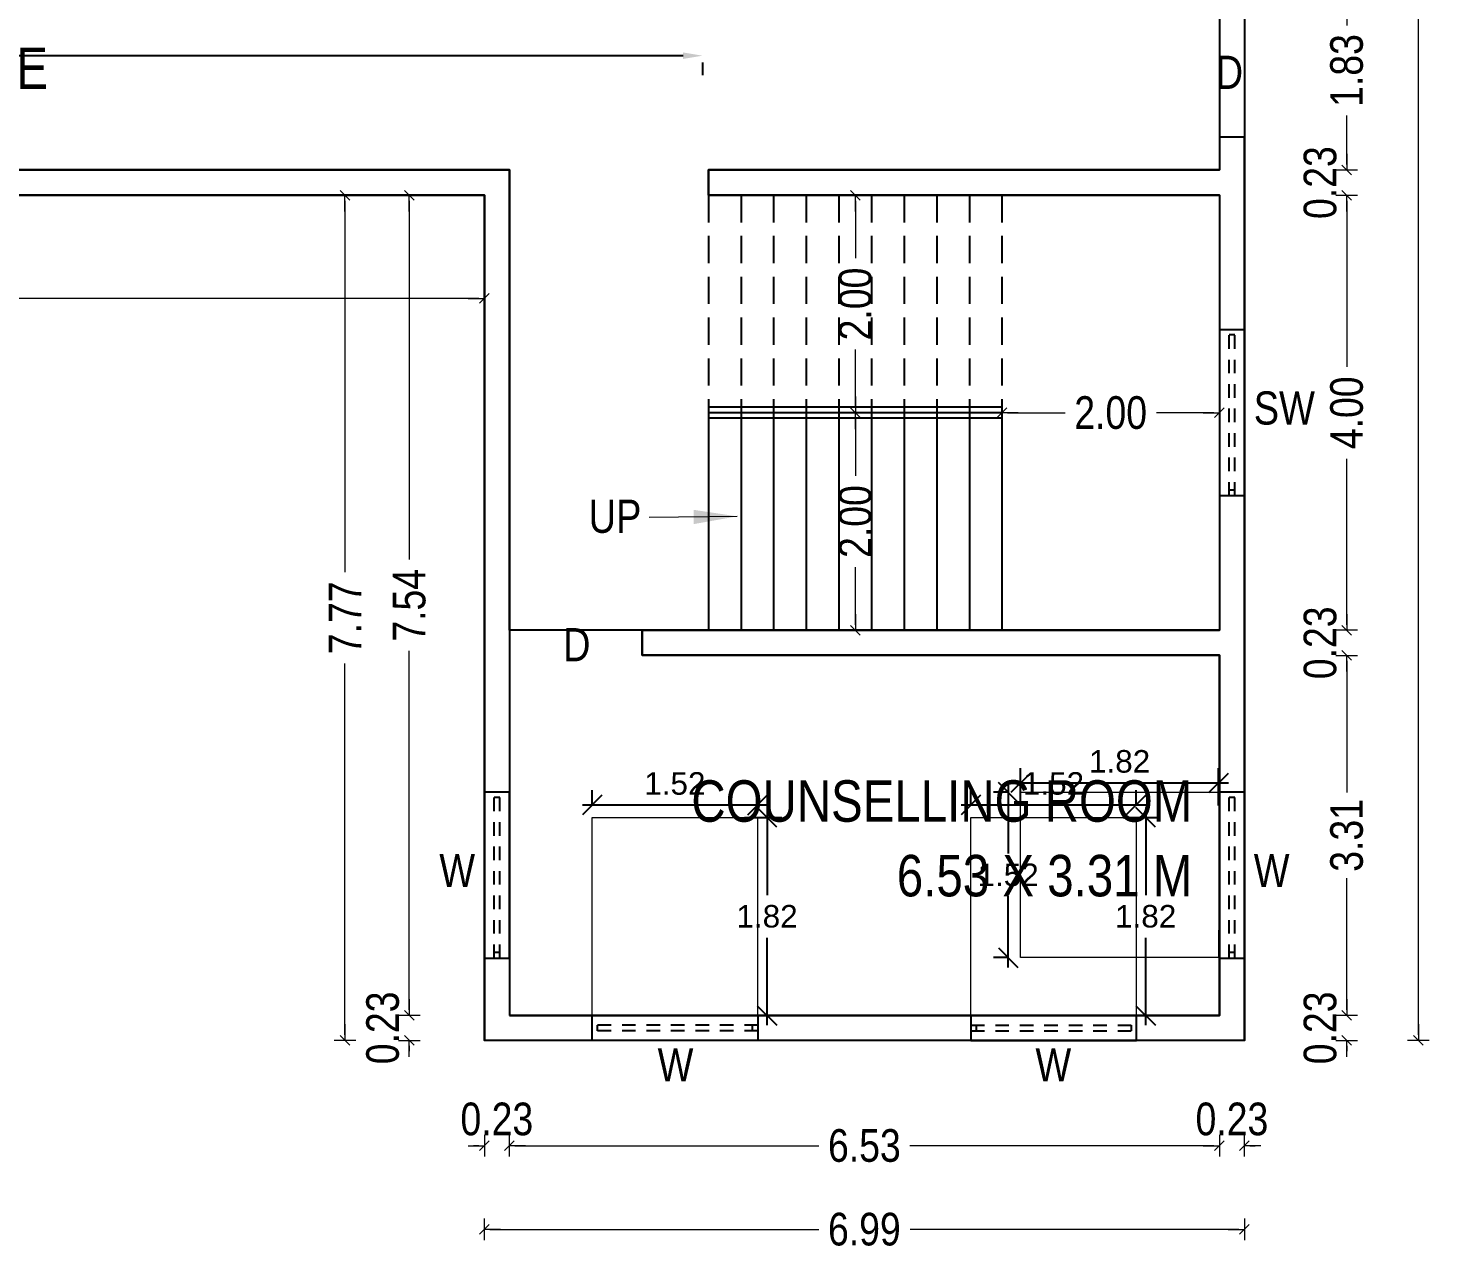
# Model space of a CAD drawing. Header units: metres. Extents: x 113452 to 113666, y -26183 to -26004.
# Drawn here: x 113623.3 to 113636.28, y -26119.06 to -26107.82 of the extents above; entities that cross this region are included whole.
import ezdxf

# ---------------------------------------------------------------- set-up
doc = ezdxf.new("R2010")
doc.units = ezdxf.units.M
doc.header["$MEASUREMENT"] = 0
doc.header["$PDMODE"] = 35
doc.linetypes.add('DASHED2', pattern=[0.375, 0.25, -0.125])
doc.layers.add('BLK_1_FLR_0_BLT_UP_AREA', color=26, linetype='Continuous', plot=False)
doc.layers.add('BLK_1_FLR_0_CARPET_AREA', color=25, linetype='Continuous')
doc.layers.add('Window', color=34, linetype='Continuous')
for name, color, linetype, lineweight in [('BLK_1_FLR_0_ROOM_1_LIGHT_VENTILATION_17', 232, 'Continuous', 0), ('BLK_1_FLR_0_ROOM_1_LIGHT_VENTILATION_20', 232, 'Continuous', 0), ('Dimension', 3, 'Continuous', 13), ('DIST_EXIT', 7, 'Continuous', 0)]:
    doc.layers.add(name, color=color, linetype=linetype, lineweight=lineweight)
doc.styles.add('Arial', font='swissc.ttf')
doc.styles.add('Arial-Bold', font='times.ttf')
doc.styles.add('EE', font='times.ttf', dxfattribs={"height": 15})
doc.styles.add('IT', font='times.ttf', dxfattribs={"height": 12})
doc.styles.get("Standard").update_dxf_attribs({"font": 'swisscb.ttf'})
doc.styles.add('SVN', font='arial.ttf')
doc.dimstyles.new('FLOOR DIM BUILDING DIM', dxfattribs={"dimtxt": 0.3, "dimasz": 0.05, "dimexe": 0.075, "dimexo": 0.3, "dimgap": 0.09, "dimtad": 0, "dimzin": 3, "dimdsep": 46, "dimtxsty": 'Arial', "dimblk": 'JM1', "dimcen": -0.09, "dimse1": 1, "dimse2": 1, "dimclrd": 5, "dimclre": 250, "dimclrt": 3, "dimazin": 0, "dimtfac": 0.65, "dimtix": 1, "dimtofl": 0, "dimtmove": 0, "dimatfit": 2, "dimfxl": 0, "dimfrac": 1, "dimtolj": 1, "dimlwd": 18, "dimlwe": -1, "dimarcsym": 0})
doc.dimstyles.new('STANDARD$0', dxfattribs={"dimtxt": 7, "dimasz": 3, "dimexe": 3, "dimexo": 1, "dimgap": 1.5, "dimtad": 1, "dimdec": 1, "dimzin": 1, "dimdsep": 46, "dimlunit": 4, "dimtxsty": 'Standard', "dimblk": 'OBLIQUE', "dimcen": 0.09375, "dimdle": 1, "dimclrd": 8, "dimclre": 8, "dimclrt": 7, "dimadec": 1, "dimazin": 0, "dimtfac": 1, "dimtdec": 1, "dimtix": 1, "dimtmove": 2, "dimatfit": 3, "dimldrblk": 'ARCHTICK', "dimfxl": 0, "dimfrac": 2, "dimtolj": 1, "dimtzin": 0, "dimarcsym": 0})
doc.dimstyles.new('STY', dxfattribs={"dimscale": 0.9, "dimtxt": 0.23, "dimasz": 0.18, "dimexe": 0.15, "dimexo": 0.6, "dimgap": 0.1, "dimtad": 1, "dimtih": 1, "dimtoh": 1, "dimzin": 0, "dimdsep": 46, "dimtxsty": 'Arial-Bold', "dimblk": 'CLOSEDBLANK', "dimcen": 0.09375, "dimdle": 0.1, "dimse1": 1, "dimse2": 1, "dimadec": 0, "dimazin": 0, "dimtfac": 1, "dimtmove": 2, "dimatfit": 2, "dimfxl": 0, "dimtolj": 1, "dimtzin": 0, "dimarcsym": 0})

# ---------------------------------------------------------------- blocks, each defined once
blk = doc.blocks.new('JM1')
at = {"color": 2}
for p, q in [((0, 2), (0, -2)), ((-0.884, -0.884), (0.884, 0.884)), ((-3, 0), (0, 0))]:
    blk.add_line(p, q, dxfattribs=at)
blk = doc.blocks.new('ww1')
at = {"layer": 'Window', "linetype": 'DASHED2', "ltscale": 0.5}
for p, q in [((113597.634, -26051.841), (113597.634, -26050.317)), ((113597.686, -26051.841), (113597.686, -26050.317))]:
    blk.add_line(p, q, dxfattribs=at)
at = {"layer": 'Window', "color": 1, "linetype": 'ByBlock'}
for p, q in [((113597.634, -26050.364), (113597.686, -26050.364)), ((113597.634, -26051.79), (113597.686, -26051.79))]:
    blk.add_line(p, q, dxfattribs=at)
blk.add_lwpolyline([(113597.775, -26051.841), (113597.545, -26051.841), (113597.545, -26050.317), (113597.775, -26050.317)], close=True, dxfattribs=at)
blk = doc.blocks.new('*D132')
at = {"layer": 'Defpoints', "color": 0, "ltscale": 0.3}
for p in [(113615.053, -26109.357), (113627.493, -26109.357), (113627.493, -26110.306)]:
    blk.add_point(p, dxfattribs=at)
at = {"layer": 'Dimension', "color": 5, "lineweight": 18, "ltscale": 0.3}
for p, q in [((113615.103, -26110.306), (113620.76, -26110.306)), ((113627.443, -26110.306), (113621.787, -26110.306))]:
    blk.add_line(p, q, dxfattribs=at)
at = {"layer": 'Dimension', "color": 5, "lineweight": 18, "ltscale": 0.3, "xscale": 0.05, "yscale": 0.05, "zscale": 0.05, "rotation": 180}
blk.add_blockref('JM1', (113615.053, -26110.306), dxfattribs=at)
at = {"layer": 'Dimension', "color": 5, "lineweight": 18, "ltscale": 0.3, "xscale": 0.05, "yscale": 0.05, "zscale": 0.05}
blk.add_blockref('JM1', (113627.493, -26110.306), dxfattribs=at)
at = {"layer": 'Dimension', "color": 3, "ltscale": 0.3, "insert": (113621.273, -26110.306), "char_height": 0.3, "attachment_point": 5, "style": 'Arial'}
blk.add_mtext('\\A1;12.44', dxfattribs=at)
blk = doc.blocks.new('*D133')
at = {"layer": 'Defpoints', "color": 0, "ltscale": 0.3}
for p in [(113627.493, -26109.357), (113626.803, -26116.897), (113627.723, -26116.897)]:
    blk.add_point(p, dxfattribs=at)
at = {"layer": 'Dimension', "color": 5, "lineweight": 18, "ltscale": 0.3}
for p, q in [((113626.803, -26109.407), (113626.803, -26112.707)), ((113626.803, -26116.847), (113626.803, -26113.547))]:
    blk.add_line(p, q, dxfattribs=at)
at = {"layer": 'Dimension', "color": 5, "lineweight": 18, "ltscale": 0.3, "xscale": 0.05, "yscale": 0.05, "zscale": 0.05}
for p, rotation in [((113626.803, -26109.357), 90), ((113626.803, -26116.897), 270)]:
    blk.add_blockref('JM1', p, dxfattribs=dict(at, rotation=rotation))
at = {"layer": 'Dimension', "color": 3, "ltscale": 0.3, "insert": (113626.803, -26113.127), "char_height": 0.3, "attachment_point": 5, "rotation": 90, "style": 'Arial'}
blk.add_mtext('\\A1;7.54', dxfattribs=at)
blk = doc.blocks.new('*D134')
at = {"layer": 'Defpoints', "color": 0, "ltscale": 0.3}
for p in [(113627.723, -26116.897), (113626.803, -26117.127), (113627.493, -26117.127)]:
    blk.add_point(p, dxfattribs=at)
at = {"layer": 'Dimension', "color": 5, "lineweight": 18, "ltscale": 0.3}
for p, q in [((113626.803, -26116.847), (113626.803, -26116.797)), ((113626.803, -26117.177), (113626.803, -26117.227))]:
    blk.add_line(p, q, dxfattribs=at)
at = {"layer": 'Dimension', "color": 5, "lineweight": 18, "ltscale": 0.3, "xscale": 0.05, "yscale": 0.05, "zscale": 0.05}
for p, rotation in [((113626.803, -26116.897), 270), ((113626.803, -26117.127), 90)]:
    blk.add_blockref('JM1', p, dxfattribs=dict(at, rotation=rotation))
at = {"layer": 'Dimension', "color": 3, "ltscale": 0.3, "insert": (113626.559, -26117.012), "char_height": 0.3, "attachment_point": 5, "rotation": 90, "style": 'Arial'}
blk.add_mtext('\\A1;0.23', dxfattribs=at)
blk = doc.blocks.new('*D135')
at = {"layer": 'Defpoints', "color": 0, "ltscale": 0.3}
for p in [(113626.211, -26109.357), (113627.493, -26109.357), (113627.493, -26117.127)]:
    blk.add_point(p, dxfattribs=at)
at = {"layer": 'Dimension', "color": 5, "lineweight": 18, "ltscale": 0.3}
for p, q in [((113626.211, -26109.407), (113626.211, -26112.822)), ((113626.211, -26117.077), (113626.211, -26113.662))]:
    blk.add_line(p, q, dxfattribs=at)
at = {"layer": 'Dimension', "color": 5, "lineweight": 18, "ltscale": 0.3, "xscale": 0.05, "yscale": 0.05, "zscale": 0.05}
for p, rotation in [((113626.211, -26109.357), 90), ((113626.211, -26117.127), 270)]:
    blk.add_blockref('JM1', p, dxfattribs=dict(at, rotation=rotation))
at = {"layer": 'Dimension', "color": 3, "ltscale": 0.3, "insert": (113626.211, -26113.242), "char_height": 0.3, "attachment_point": 5, "rotation": 90, "style": 'Arial'}
blk.add_mtext('\\A1;7.77', dxfattribs=at)
blk = doc.blocks.new('*D143')
at = {"layer": 'Defpoints', "color": 0, "ltscale": 0.3}
for p in [(113634.253, -26107.295), (113634.253, -26109.125), (113635.424, -26109.125)]:
    blk.add_point(p, dxfattribs=at)
at = {"layer": 'Dimension', "color": 5, "lineweight": 18, "ltscale": 0.3}
for p, q in [((113635.424, -26107.345), (113635.424, -26107.797)), ((113635.424, -26109.075), (113635.424, -26108.623))]:
    blk.add_line(p, q, dxfattribs=at)
at = {"layer": 'Dimension', "color": 5, "lineweight": 18, "ltscale": 0.3, "xscale": 0.05, "yscale": 0.05, "zscale": 0.05}
for p, rotation in [((113635.424, -26107.295), 90), ((113635.424, -26109.125), 270)]:
    blk.add_blockref('JM1', p, dxfattribs=dict(at, rotation=rotation))
at = {"layer": 'Dimension', "color": 3, "ltscale": 0.3, "insert": (113635.424, -26108.21), "char_height": 0.3, "attachment_point": 5, "rotation": 90, "style": 'Arial'}
blk.add_mtext('\\A1;1.83', dxfattribs=at)
blk = doc.blocks.new('*D144')
at = {"layer": 'Defpoints', "color": 0, "ltscale": 0.3}
for p in [(113634.253, -26109.125), (113634.253, -26109.357), (113635.424, -26109.357)]:
    blk.add_point(p, dxfattribs=at)
at = {"layer": 'Dimension', "color": 5, "lineweight": 18, "ltscale": 0.3}
for p, q in [((113635.424, -26109.075), (113635.424, -26109.025)), ((113635.424, -26109.407), (113635.424, -26109.457))]:
    blk.add_line(p, q, dxfattribs=at)
at = {"layer": 'Dimension', "color": 5, "lineweight": 18, "ltscale": 0.3, "xscale": 0.05, "yscale": 0.05, "zscale": 0.05}
for p, rotation in [((113635.424, -26109.125), 270), ((113635.424, -26109.357), 90)]:
    blk.add_blockref('JM1', p, dxfattribs=dict(at, rotation=rotation))
at = {"layer": 'Dimension', "color": 3, "ltscale": 0.3, "insert": (113635.18, -26109.241), "char_height": 0.3, "attachment_point": 5, "rotation": 90, "style": 'Arial'}
blk.add_mtext('\\A1;0.23', dxfattribs=at)
blk = doc.blocks.new('*D145')
at = {"layer": 'Defpoints', "color": 0, "ltscale": 0.3}
for p in [(113634.253, -26109.357), (113634.253, -26113.357), (113635.424, -26113.357)]:
    blk.add_point(p, dxfattribs=at)
at = {"layer": 'Dimension', "color": 5, "lineweight": 18, "ltscale": 0.3}
for p, q in [((113635.424, -26109.407), (113635.424, -26110.934)), ((113635.424, -26113.307), (113635.424, -26111.779))]:
    blk.add_line(p, q, dxfattribs=at)
at = {"layer": 'Dimension', "color": 5, "lineweight": 18, "ltscale": 0.3, "xscale": 0.05, "yscale": 0.05, "zscale": 0.05}
for p, rotation in [((113635.424, -26109.357), 90), ((113635.424, -26113.357), 270)]:
    blk.add_blockref('JM1', p, dxfattribs=dict(at, rotation=rotation))
at = {"layer": 'Dimension', "color": 3, "ltscale": 0.3, "insert": (113635.424, -26111.357), "char_height": 0.3, "attachment_point": 5, "rotation": 90, "style": 'Arial'}
blk.add_mtext('\\A1;4.00', dxfattribs=at)
blk = doc.blocks.new('*D146')
at = {"layer": 'Defpoints', "color": 0, "ltscale": 0.3}
for p in [(113634.253, -26113.357), (113634.253, -26113.587), (113635.424, -26113.587)]:
    blk.add_point(p, dxfattribs=at)
at = {"layer": 'Dimension', "color": 5, "lineweight": 18, "ltscale": 0.3}
for p, q in [((113635.424, -26113.307), (113635.424, -26113.257)), ((113635.424, -26113.637), (113635.424, -26113.687))]:
    blk.add_line(p, q, dxfattribs=at)
at = {"layer": 'Dimension', "color": 5, "lineweight": 18, "ltscale": 0.3, "xscale": 0.05, "yscale": 0.05, "zscale": 0.05}
for p, rotation in [((113635.424, -26113.357), 270), ((113635.424, -26113.587), 90)]:
    blk.add_blockref('JM1', p, dxfattribs=dict(at, rotation=rotation))
at = {"layer": 'Dimension', "color": 3, "ltscale": 0.3, "insert": (113635.18, -26113.472), "char_height": 0.3, "attachment_point": 5, "rotation": 90, "style": 'Arial'}
blk.add_mtext('\\A1;0.23', dxfattribs=at)
blk = doc.blocks.new('*D147')
at = {"layer": 'Defpoints', "color": 0, "ltscale": 0.3}
for p in [(113634.253, -26113.587), (113634.253, -26116.897), (113635.424, -26116.897)]:
    blk.add_point(p, dxfattribs=at)
at = {"layer": 'Dimension', "color": 5, "lineweight": 18, "ltscale": 0.3}
for p, q in [((113635.424, -26113.637), (113635.424, -26114.848)), ((113635.424, -26116.847), (113635.424, -26115.635))]:
    blk.add_line(p, q, dxfattribs=at)
at = {"layer": 'Dimension', "color": 5, "lineweight": 18, "ltscale": 0.3, "xscale": 0.05, "yscale": 0.05, "zscale": 0.05}
for p, rotation in [((113635.424, -26113.587), 90), ((113635.424, -26116.897), 270)]:
    blk.add_blockref('JM1', p, dxfattribs=dict(at, rotation=rotation))
at = {"layer": 'Dimension', "color": 3, "ltscale": 0.3, "insert": (113635.424, -26115.242), "char_height": 0.3, "attachment_point": 5, "rotation": 90, "style": 'Arial'}
blk.add_mtext('\\A1;3.31', dxfattribs=at)
blk = doc.blocks.new('*D148')
at = {"layer": 'Defpoints', "color": 0, "ltscale": 0.3}
for p in [(113634.253, -26116.897), (113634.483, -26117.127), (113635.424, -26117.127)]:
    blk.add_point(p, dxfattribs=at)
at = {"layer": 'Dimension', "color": 5, "lineweight": 18, "ltscale": 0.3}
for p, q in [((113635.424, -26116.847), (113635.424, -26116.797)), ((113635.424, -26117.177), (113635.424, -26117.227))]:
    blk.add_line(p, q, dxfattribs=at)
at = {"layer": 'Dimension', "color": 5, "lineweight": 18, "ltscale": 0.3, "xscale": 0.05, "yscale": 0.05, "zscale": 0.05}
for p, rotation in [((113635.424, -26116.897), 270), ((113635.424, -26117.127), 90)]:
    blk.add_blockref('JM1', p, dxfattribs=dict(at, rotation=rotation))
at = {"layer": 'Dimension', "color": 3, "ltscale": 0.3, "insert": (113635.18, -26117.012), "char_height": 0.3, "attachment_point": 5, "rotation": 90, "style": 'Arial'}
blk.add_mtext('\\A1;0.23', dxfattribs=at)
blk = doc.blocks.new('*D149')
at = {"layer": 'Defpoints', "color": 0, "ltscale": 0.3}
for p in [(113634.483, -26096.865), (113636.083, -26096.865), (113634.483, -26117.127)]:
    blk.add_point(p, dxfattribs=at)
at = {"layer": 'Dimension', "color": 5, "lineweight": 18, "ltscale": 0.3}
for p, q in [((113636.083, -26096.915), (113636.083, -26106.476)), ((113636.083, -26117.077), (113636.083, -26107.516))]:
    blk.add_line(p, q, dxfattribs=at)
at = {"layer": 'Dimension', "color": 5, "lineweight": 18, "ltscale": 0.3, "xscale": 0.05, "yscale": 0.05, "zscale": 0.05}
for p, rotation in [((113636.083, -26096.865), 90), ((113636.083, -26117.127), 270)]:
    blk.add_blockref('JM1', p, dxfattribs=dict(at, rotation=rotation))
at = {"layer": 'Dimension', "color": 3, "ltscale": 0.3, "insert": (113636.083, -26106.996), "char_height": 0.3, "attachment_point": 5, "rotation": 90, "style": 'Arial'}
blk.add_mtext('\\A1;20.26', dxfattribs=at)
blk = doc.blocks.new('*D87')
at = {"layer": 'Defpoints', "color": 0, "ltscale": 0.3}
for p in [(113627.723, -26116.897), (113627.493, -26117.127), (113627.723, -26118.095)]:
    blk.add_point(p, dxfattribs=at)
at = {"layer": 'Dimension', "color": 5, "lineweight": 18, "ltscale": 0.3}
for p, q in [((113627.443, -26118.095), (113627.393, -26118.095)), ((113627.773, -26118.095), (113627.823, -26118.095))]:
    blk.add_line(p, q, dxfattribs=at)
at = {"layer": 'Dimension', "color": 5, "lineweight": 18, "ltscale": 0.3, "xscale": 0.05, "yscale": 0.05, "zscale": 0.05}
blk.add_blockref('JM1', (113627.493, -26118.095), dxfattribs=at)
at = {"layer": 'Dimension', "color": 5, "lineweight": 18, "ltscale": 0.3, "xscale": 0.05, "yscale": 0.05, "zscale": 0.05, "rotation": 180}
blk.add_blockref('JM1', (113627.723, -26118.095), dxfattribs=at)
at = {"layer": 'Dimension', "color": 3, "ltscale": 0.3, "insert": (113627.608, -26117.851), "char_height": 0.3, "attachment_point": 5, "style": 'Arial'}
blk.add_mtext('\\A1;0.23', dxfattribs=at)
blk = doc.blocks.new('*D150')
at = {"layer": 'Defpoints', "color": 0, "ltscale": 0.3}
for p in [(113627.723, -26116.897), (113634.253, -26116.897), (113634.253, -26118.095)]:
    blk.add_point(p, dxfattribs=at)
at = {"layer": 'Dimension', "color": 5, "lineweight": 18, "ltscale": 0.3}
for p, q in [((113627.773, -26118.095), (113630.57, -26118.095)), ((113634.203, -26118.095), (113631.407, -26118.095))]:
    blk.add_line(p, q, dxfattribs=at)
at = {"layer": 'Dimension', "color": 5, "lineweight": 18, "ltscale": 0.3, "xscale": 0.05, "yscale": 0.05, "zscale": 0.05, "rotation": 180}
blk.add_blockref('JM1', (113627.723, -26118.095), dxfattribs=at)
at = {"layer": 'Dimension', "color": 5, "lineweight": 18, "ltscale": 0.3, "xscale": 0.05, "yscale": 0.05, "zscale": 0.05}
blk.add_blockref('JM1', (113634.253, -26118.095), dxfattribs=at)
at = {"layer": 'Dimension', "color": 3, "ltscale": 0.3, "insert": (113630.988, -26118.095), "char_height": 0.3, "attachment_point": 5, "style": 'Arial'}
blk.add_mtext('\\A1;6.53', dxfattribs=at)
blk = doc.blocks.new('*D88')
at = {"layer": 'Defpoints', "color": 0, "ltscale": 0.3}
for p in [(113634.253, -26116.897), (113634.483, -26117.127), (113634.483, -26118.095)]:
    blk.add_point(p, dxfattribs=at)
at = {"layer": 'Dimension', "color": 5, "lineweight": 18, "ltscale": 0.3}
for p, q in [((113634.203, -26118.095), (113634.153, -26118.095)), ((113634.533, -26118.095), (113634.583, -26118.095))]:
    blk.add_line(p, q, dxfattribs=at)
at = {"layer": 'Dimension', "color": 5, "lineweight": 18, "ltscale": 0.3, "xscale": 0.05, "yscale": 0.05, "zscale": 0.05}
blk.add_blockref('JM1', (113634.253, -26118.095), dxfattribs=at)
at = {"layer": 'Dimension', "color": 5, "lineweight": 18, "ltscale": 0.3, "xscale": 0.05, "yscale": 0.05, "zscale": 0.05, "rotation": 180}
blk.add_blockref('JM1', (113634.483, -26118.095), dxfattribs=at)
at = {"layer": 'Dimension', "color": 3, "ltscale": 0.3, "insert": (113634.368, -26117.851), "char_height": 0.3, "attachment_point": 5, "style": 'Arial'}
blk.add_mtext('\\A1;0.23', dxfattribs=at)
blk = doc.blocks.new('*D89')
at = {"layer": 'Defpoints', "color": 0, "ltscale": 0.3}
for p in [(113627.493, -26117.127), (113634.483, -26117.127), (113627.493, -26118.864)]:
    blk.add_point(p, dxfattribs=at)
at = {"layer": 'Dimension', "color": 5, "lineweight": 18, "ltscale": 0.3}
for p, q in [((113627.543, -26118.864), (113630.569, -26118.864)), ((113634.433, -26118.864), (113631.408, -26118.864))]:
    blk.add_line(p, q, dxfattribs=at)
at = {"layer": 'Dimension', "color": 5, "lineweight": 18, "ltscale": 0.3, "xscale": 0.05, "yscale": 0.05, "zscale": 0.05, "rotation": 180}
blk.add_blockref('JM1', (113627.493, -26118.864), dxfattribs=at)
at = {"layer": 'Dimension', "color": 5, "lineweight": 18, "ltscale": 0.3, "xscale": 0.05, "yscale": 0.05, "zscale": 0.05}
blk.add_blockref('JM1', (113634.483, -26118.864), dxfattribs=at)
at = {"layer": 'Dimension', "color": 3, "ltscale": 0.3, "insert": (113630.988, -26118.864), "char_height": 0.3, "attachment_point": 5, "style": 'Arial'}
blk.add_mtext('\\A1;6.99', dxfattribs=at)
blk = doc.blocks.new('*D73')
at = {"layer": 'Defpoints', "color": 0, "ltscale": 0.3}
for p in [(113632.253, -26111.357), (113632.253, -26113.357), (113634.253, -26113.357)]:
    blk.add_point(p, dxfattribs=at)
at = {"layer": 'Dimension', "color": 5, "lineweight": 18, "ltscale": 0.3}
for p, q in [((113632.303, -26111.357), (113632.834, -26111.357)), ((113634.203, -26111.357), (113633.673, -26111.357))]:
    blk.add_line(p, q, dxfattribs=at)
at = {"layer": 'Dimension', "color": 5, "lineweight": 18, "ltscale": 0.3, "xscale": 0.05, "yscale": 0.05, "zscale": 0.05, "rotation": 180}
blk.add_blockref('JM1', (113632.253, -26111.357), dxfattribs=at)
at = {"layer": 'Dimension', "color": 5, "lineweight": 18, "ltscale": 0.3, "xscale": 0.05, "yscale": 0.05, "zscale": 0.05}
blk.add_blockref('JM1', (113634.253, -26111.357), dxfattribs=at)
at = {"layer": 'Dimension', "color": 3, "ltscale": 0.3, "insert": (113633.253, -26111.357), "char_height": 0.3, "attachment_point": 5, "style": 'Arial'}
blk.add_mtext('\\A1;2.00', dxfattribs=at)
blk = doc.blocks.new('*D74')
at = {"layer": 'Defpoints', "color": 0, "ltscale": 0.3}
for p in [(113630.905, -26109.357), (113630.905, -26109.357), (113630.905, -26111.357)]:
    blk.add_point(p, dxfattribs=at)
at = {"layer": 'Dimension', "color": 5, "lineweight": 18, "ltscale": 0.3}
for p, q in [((113630.905, -26109.407), (113630.905, -26109.937)), ((113630.905, -26111.307), (113630.905, -26110.776))]:
    blk.add_line(p, q, dxfattribs=at)
at = {"layer": 'Dimension', "color": 5, "lineweight": 18, "ltscale": 0.3, "xscale": 0.05, "yscale": 0.05, "zscale": 0.05}
for p, rotation in [((113630.905, -26109.357), 90), ((113630.905, -26111.357), 270)]:
    blk.add_blockref('JM1', p, dxfattribs=dict(at, rotation=rotation))
at = {"layer": 'Dimension', "color": 3, "ltscale": 0.3, "insert": (113630.905, -26110.357), "char_height": 0.3, "attachment_point": 5, "rotation": 90, "style": 'Arial'}
blk.add_mtext('\\A1;2.00', dxfattribs=at)
blk = doc.blocks.new('*D75')
at = {"layer": 'Defpoints', "color": 0, "ltscale": 0.3}
for p in [(113630.905, -26111.357), (113630.905, -26113.357), (113630.905, -26113.357)]:
    blk.add_point(p, dxfattribs=at)
at = {"layer": 'Dimension', "color": 5, "lineweight": 18, "ltscale": 0.3}
for p, q in [((113630.905, -26111.407), (113630.905, -26111.937)), ((113630.905, -26113.307), (113630.905, -26112.776))]:
    blk.add_line(p, q, dxfattribs=at)
at = {"layer": 'Dimension', "color": 5, "lineweight": 18, "ltscale": 0.3, "xscale": 0.05, "yscale": 0.05, "zscale": 0.05}
for p, rotation in [((113630.905, -26111.357), 90), ((113630.905, -26113.357), 270)]:
    blk.add_blockref('JM1', p, dxfattribs=dict(at, rotation=rotation))
at = {"layer": 'Dimension', "color": 3, "ltscale": 0.3, "insert": (113630.905, -26112.357), "char_height": 0.3, "attachment_point": 5, "rotation": 90, "style": 'Arial'}
blk.add_mtext('\\A1;2.00', dxfattribs=at)
blk = doc.blocks.new('_Oblique')
at = {"color": 0, "linetype": 'ByBlock', "lineweight": -2}
blk.add_line((-0.5, -0.5), (0.5, 0.5), dxfattribs=at)
blk = doc.blocks.new('*D290')
at = {"layer": 'BLK_1_FLR_0_ROOM_1_LIGHT_VENTILATION_17', "color": 0, "lineweight": -2, "ltscale": 10}
for p, q in [((113632.31, -26114.756), (113632.31, -26115.41)), ((113632.31, -26114.846), (113632.175, -26114.846)), ((113632.31, -26116.456), (113632.31, -26115.802)), ((113632.31, -26116.366), (113632.175, -26116.366))]:
    blk.add_line(p, q, dxfattribs=at)
at = {"layer": 'Defpoints', "color": 0, "ltscale": 10}
for p in [(113632.31, -26114.846), (113632.425, -26114.846), (113632.425, -26116.366)]:
    blk.add_point(p, dxfattribs=at)
at = {"layer": 'BLK_1_FLR_0_ROOM_1_LIGHT_VENTILATION_17', "color": 0, "lineweight": -2, "ltscale": 10, "xscale": 0.18, "yscale": 0.18, "zscale": 0.18}
for p, rotation in [((113632.31, -26114.846), 90), ((113632.31, -26116.366), 270)]:
    blk.add_blockref('_Oblique', p, dxfattribs=dict(at, rotation=rotation))
at = {"layer": 'BLK_1_FLR_0_ROOM_1_LIGHT_VENTILATION_17', "color": 0, "lineweight": 20, "ltscale": 10, "insert": (113632.31, -26115.606), "char_height": 0.207, "attachment_point": 5, "style": 'SVN'}
blk.add_mtext('\\A1;1.52', dxfattribs=at)
blk = doc.blocks.new('*D291')
at = {"layer": 'BLK_1_FLR_0_ROOM_1_LIGHT_VENTILATION_17', "color": 0, "lineweight": -2, "ltscale": 10}
for p, q in [((113632.425, -26114.966), (113632.425, -26114.624)), ((113634.246, -26114.966), (113634.246, -26114.624)), ((113632.335, -26114.759), (113634.336, -26114.759))]:
    blk.add_line(p, q, dxfattribs=at)
at = {"layer": 'Defpoints', "color": 0, "ltscale": 10}
for p in [(113634.246, -26114.759), (113632.425, -26116.136), (113634.246, -26116.136)]:
    blk.add_point(p, dxfattribs=at)
at = {"layer": 'BLK_1_FLR_0_ROOM_1_LIGHT_VENTILATION_17', "color": 0, "lineweight": -2, "ltscale": 10, "xscale": 0.18, "yscale": 0.18, "zscale": 0.18, "rotation": 180}
blk.add_blockref('_Oblique', (113632.425, -26114.759), dxfattribs=at)
at = {"layer": 'BLK_1_FLR_0_ROOM_1_LIGHT_VENTILATION_17', "color": 0, "lineweight": -2, "ltscale": 10, "xscale": 0.18, "yscale": 0.18, "zscale": 0.18}
blk.add_blockref('_Oblique', (113634.246, -26114.759), dxfattribs=at)
at = {"layer": 'BLK_1_FLR_0_ROOM_1_LIGHT_VENTILATION_17', "color": 0, "lineweight": 20, "ltscale": 10, "insert": (113633.335, -26114.563), "char_height": 0.207, "attachment_point": 5, "style": 'SVN'}
blk.add_mtext('\\A1;1.82', dxfattribs=at)
blk = doc.blocks.new('*D292')
at = {"layer": 'BLK_1_FLR_0_ROOM_1_LIGHT_VENTILATION_20', "color": 0, "lineweight": -2, "ltscale": 10}
for p, q in [((113628.485, -26114.962), (113628.485, -26114.827)), ((113630.005, -26114.962), (113630.005, -26114.827)), ((113628.395, -26114.962), (113630.095, -26114.962))]:
    blk.add_line(p, q, dxfattribs=at)
at = {"layer": 'Defpoints', "color": 0, "ltscale": 10}
for p in [(113630.005, -26114.962), (113628.485, -26115.077), (113630.005, -26115.077)]:
    blk.add_point(p, dxfattribs=at)
at = {"layer": 'BLK_1_FLR_0_ROOM_1_LIGHT_VENTILATION_20', "color": 0, "lineweight": -2, "ltscale": 10, "xscale": 0.18, "yscale": 0.18, "zscale": 0.18, "rotation": 180}
blk.add_blockref('_Oblique', (113628.485, -26114.962), dxfattribs=at)
at = {"layer": 'BLK_1_FLR_0_ROOM_1_LIGHT_VENTILATION_20', "color": 0, "lineweight": -2, "ltscale": 10, "xscale": 0.18, "yscale": 0.18, "zscale": 0.18}
blk.add_blockref('_Oblique', (113630.005, -26114.962), dxfattribs=at)
at = {"layer": 'BLK_1_FLR_0_ROOM_1_LIGHT_VENTILATION_20', "color": 0, "lineweight": 20, "ltscale": 10, "insert": (113629.245, -26114.766), "char_height": 0.207, "attachment_point": 5, "style": 'SVN'}
blk.add_mtext('\\A1;1.52', dxfattribs=at)
blk = doc.blocks.new('*D293')
at = {"layer": 'BLK_1_FLR_0_ROOM_1_LIGHT_VENTILATION_20', "color": 0, "lineweight": -2, "ltscale": 10}
for p, q in [((113630.093, -26114.987), (113630.093, -26115.792)), ((113629.886, -26115.077), (113630.228, -26115.077)), ((113630.093, -26116.988), (113630.093, -26116.183)), ((113629.886, -26116.898), (113630.228, -26116.898))]:
    blk.add_line(p, q, dxfattribs=at)
at = {"layer": 'Defpoints', "color": 0, "ltscale": 10}
for p in [(113628.715, -26115.077), (113628.715, -26116.898), (113630.093, -26116.898)]:
    blk.add_point(p, dxfattribs=at)
at = {"layer": 'BLK_1_FLR_0_ROOM_1_LIGHT_VENTILATION_20', "color": 0, "lineweight": -2, "ltscale": 10, "xscale": 0.18, "yscale": 0.18, "zscale": 0.18}
for p, rotation in [((113630.093, -26115.077), 90), ((113630.093, -26116.898), 270)]:
    blk.add_blockref('_Oblique', p, dxfattribs=dict(at, rotation=rotation))
at = {"layer": 'BLK_1_FLR_0_ROOM_1_LIGHT_VENTILATION_20', "color": 0, "lineweight": 20, "ltscale": 10, "insert": (113630.093, -26115.987), "char_height": 0.207, "attachment_point": 5, "style": 'SVN'}
blk.add_mtext('\\A1;1.82', dxfattribs=at)
blk = doc.blocks.new('*D342')
at = {"layer": 'Defpoints', "color": 0}
for p in [(113611.208, -26108.074), (113629.5, -26108.074), (113629.5, -26108.074)]:
    blk.add_point(p, dxfattribs=at)
at = {"layer": 'DIST_EXIT', "color": 0, "lineweight": -2}
for p, q in [((113611.208, -26108.137), (113611.208, -26108.254)), ((113611.388, -26108.074), (113619.885, -26108.074)), ((113629.32, -26108.074), (113620.822, -26108.074)), ((113629.5, -26108.137), (113629.5, -26108.254))]:
    blk.add_line(p, q, dxfattribs=at)
at = {"layer": 'DIST_EXIT', "color": 0}
for points in [[(113611.388, -26108.044), (113611.388, -26108.104), (113611.208, -26108.074)], [(113629.32, -26108.044), (113629.32, -26108.104), (113629.5, -26108.074)]]:
    blk.add_solid(points, dxfattribs=at)
at = {"layer": 'DIST_EXIT', "color": 0, "insert": (113620.354, -26108.074), "char_height": 0.18, "attachment_point": 5}
blk.add_mtext('\\A1;18.2917', dxfattribs=at)
blk = doc.blocks.new('*D366')
at = {"layer": 'BLK_1_FLR_0_ROOM_1_LIGHT_VENTILATION_20', "color": 0, "lineweight": -2, "ltscale": 10}
for p, q in [((113631.967, -26114.962), (113631.967, -26114.827)), ((113633.487, -26114.962), (113633.487, -26114.827)), ((113631.877, -26114.962), (113633.577, -26114.962))]:
    blk.add_line(p, q, dxfattribs=at)
at = {"layer": 'Defpoints', "color": 0, "ltscale": 10}
for p in [(113633.487, -26114.962), (113631.967, -26115.077), (113633.487, -26115.077)]:
    blk.add_point(p, dxfattribs=at)
at = {"layer": 'BLK_1_FLR_0_ROOM_1_LIGHT_VENTILATION_20', "color": 0, "lineweight": -2, "ltscale": 10, "xscale": 0.18, "yscale": 0.18, "zscale": 0.18, "rotation": 180}
blk.add_blockref('_Oblique', (113631.967, -26114.962), dxfattribs=at)
at = {"layer": 'BLK_1_FLR_0_ROOM_1_LIGHT_VENTILATION_20', "color": 0, "lineweight": -2, "ltscale": 10, "xscale": 0.18, "yscale": 0.18, "zscale": 0.18}
blk.add_blockref('_Oblique', (113633.487, -26114.962), dxfattribs=at)
at = {"layer": 'BLK_1_FLR_0_ROOM_1_LIGHT_VENTILATION_20', "color": 0, "lineweight": 20, "ltscale": 10, "insert": (113632.727, -26114.766), "char_height": 0.207, "attachment_point": 5, "style": 'SVN'}
blk.add_mtext('\\A1;1.52', dxfattribs=at)
blk = doc.blocks.new('*D367')
at = {"layer": 'BLK_1_FLR_0_ROOM_1_LIGHT_VENTILATION_20', "color": 0, "lineweight": -2, "ltscale": 10}
for p, q in [((113633.575, -26114.987), (113633.575, -26115.792)), ((113633.368, -26115.077), (113633.71, -26115.077)), ((113633.575, -26116.988), (113633.575, -26116.183)), ((113633.368, -26116.898), (113633.71, -26116.898))]:
    blk.add_line(p, q, dxfattribs=at)
at = {"layer": 'Defpoints', "color": 0, "ltscale": 10}
for p in [(113632.197, -26115.077), (113632.197, -26116.898), (113633.575, -26116.898)]:
    blk.add_point(p, dxfattribs=at)
at = {"layer": 'BLK_1_FLR_0_ROOM_1_LIGHT_VENTILATION_20', "color": 0, "lineweight": -2, "ltscale": 10, "xscale": 0.18, "yscale": 0.18, "zscale": 0.18}
for p, rotation in [((113633.575, -26115.077), 90), ((113633.575, -26116.898), 270)]:
    blk.add_blockref('_Oblique', p, dxfattribs=dict(at, rotation=rotation))
at = {"layer": 'BLK_1_FLR_0_ROOM_1_LIGHT_VENTILATION_20', "color": 0, "lineweight": 20, "ltscale": 10, "insert": (113633.575, -26115.987), "char_height": 0.207, "attachment_point": 5, "style": 'SVN'}
blk.add_mtext('\\A1;1.82', dxfattribs=at)

msp = doc.modelspace()

# ---------------------------------------------------------------- linework, layer by layer
at = {"ltscale": 0.3}
for p, q in [((113634.25344, -26108.8197), (113634.25344, -26109.1247)), ((113634.25344, -26108.8197), (113634.48344, -26108.8197)), ((113634.48344, -26117.1267), (113634.48344, -26108.8197)), ((113613.60344, -26109.1247), (113627.72344, -26109.1247)), ((113627.72344, -26109.1247), (113627.72344, -26116.8967)), ((113629.55344, -26109.1247), (113634.25344, -26109.1247)), ((113634.25344, -26109.1247), (113629.55344, -26109.1247)), ((113629.55344, -26109.3567), (113629.55344, -26109.1247)), ((113613.60344, -26109.3567), (113627.49344, -26109.3567)), ((113627.49344, -26109.3567), (113627.49344, -26117.1267)), ((113629.55344, -26109.3567), (113634.25344, -26109.3567)), ((113634.25344, -26109.3567), (113629.55344, -26109.3567)), ((113634.25344, -26109.3567), (113634.25344, -26113.3567)), ((113632.25344, -26111.3067), (113629.55344, -26111.3067)), ((113629.55344, -26111.3567), (113629.55344, -26113.3567)), ((113632.25344, -26111.3567), (113629.55344, -26111.3567)), ((113632.25344, -26111.4067), (113629.55344, -26111.4067)), ((113629.85344, -26111.3567), (113629.85344, -26113.3567)), ((113630.15344, -26111.3567), (113630.15344, -26113.3567)), ((113630.45344, -26111.3567), (113630.45344, -26113.3567)), ((113630.75344, -26111.3567), (113630.75344, -26113.3567)), ((113631.05344, -26111.3567), (113631.05344, -26113.3567)), ((113631.35344, -26111.3567), (113631.35344, -26113.3567)), ((113631.65344, -26111.3567), (113631.65344, -26113.3567)), ((113631.95344, -26111.3567), (113631.95344, -26113.3567)), ((113632.25344, -26111.3567), (113632.25344, -26113.3567)), ((113628.94344, -26113.3567), (113628.94344, -26113.5867)), ((113628.94344, -26113.3567), (113634.25344, -26113.3567)), ((113627.72344, -26113.5867), (113627.72344, -26116.8967)), ((113628.94344, -26113.5867), (113634.25344, -26113.5867)), ((113634.25344, -26113.5867), (113634.25344, -26116.8967)), ((113634.25344, -26116.8967), (113627.72344, -26116.8967)), ((113634.48344, -26117.1267), (113627.49344, -26117.1267))]:
    msp.add_line(p, q, dxfattribs=at)
at = {"color": 8, "linetype": 'DASHED2'}
for p, q in [((113629.55344, -26109.3567), (113629.55344, -26111.3567)), ((113629.85344, -26109.3567), (113629.85344, -26111.3567)), ((113630.15344, -26109.3567), (113630.15344, -26111.3567)), ((113630.45344, -26109.3567), (113630.45344, -26111.3567)), ((113630.75344, -26109.3567), (113630.75344, -26111.3567)), ((113631.05344, -26109.3567), (113631.05344, -26111.3567)), ((113631.35344, -26109.3567), (113631.35344, -26111.3567)), ((113631.65344, -26109.3567), (113631.65344, -26111.3567)), ((113631.95344, -26109.3567), (113631.95344, -26111.3567)), ((113632.25344, -26109.3567), (113632.25344, -26111.3567))]:
    msp.add_line(p, q, dxfattribs=at)
at = {"layer": 'BLK_1_FLR_0_BLT_UP_AREA', "color": 59, "linetype": 'Continuous'}
msp.add_lwpolyline([(113590.28344, -26096.8647), (113634.48344, -26096.8647), (113634.48344, -26117.1267), (113627.49344, -26117.1267), (113627.49344, -26109.3567), (113615.05344, -26109.3567), (113615.05344, -26113.8467), (113609.71344, -26113.8467), (113609.71344, -26109.3567), (113597.27344, -26109.3567), (113597.27344, -26117.1267), (113590.28344, -26117.1267), (113590.28344, -26096.8647)], dxfattribs=at)
at = {"layer": 'BLK_1_FLR_0_CARPET_AREA', "ltscale": 0.3}
for points in [[(113590.51344, -26107.2947), (113626.69344, -26107.2947), (113626.69344, -26097.0947), (113628.52344, -26097.0947), (113628.52344, -26107.2947), (113634.25344, -26107.2947), (113634.25344, -26109.1247), (113629.55344, -26109.1247), (113629.55344, -26109.3567), (113634.25344, -26109.3567), (113634.25344, -26113.3567), (113629.55344, -26113.3567), (113627.72344, -26113.3567), (113627.72344, -26109.1247), (113597.04344, -26109.1247), (113597.04344, -26113.3547), (113595.21344, -26113.3547), (113590.51344, -26113.3547), (113590.51344, -26109.3567), (113595.21344, -26109.3567), (113595.21344, -26109.1247), (113590.51344, -26109.1247)], [(113627.72344, -26116.8967), (113634.25344, -26116.8967), (113634.25344, -26113.5867), (113628.94344, -26113.5867), (113628.94344, -26113.3567), (113627.72344, -26113.3567), (113627.72344, -26113.3567)]]:
    msp.add_lwpolyline(points, close=True, dxfattribs=at)
at = {"layer": 'BLK_1_FLR_0_ROOM_1_LIGHT_VENTILATION_17', "color": 232, "lineweight": 20, "ltscale": 10}
msp.add_lwpolyline([(113632.42464, -26116.3661), (113632.42464, -26114.8461), (113634.25344, -26114.8461), (113634.24464, -26116.3661)], close=True, dxfattribs=at)
at = {"layer": 'BLK_1_FLR_0_ROOM_1_LIGHT_VENTILATION_20', "color": 232, "lineweight": 20, "ltscale": 10}
for points in [[(113628.48544, -26115.0767), (113630.00544, -26115.0767), (113630.00544, -26116.9055), (113628.48544, -26116.8967)], [(113631.96744, -26115.0767), (113633.48744, -26115.0767), (113633.48744, -26116.9055), (113631.96744, -26116.8967)]]:
    msp.add_lwpolyline(points, close=True, dxfattribs=at)

# ---------------------------------------------------------------- block references
at = {"xscale": -1}
for p in [(227232.02872, -60.27772), (227225.26872, -64.52912), (227232.02872, -64.52912)]:
    msp.add_blockref('ww1', p, dxfattribs=at)
at = {"rotation": 90.00000000000004}
msp.add_blockref('ww1', (87578.16846, -139714.67198), dxfattribs=at)
at = {"xscale": -1, "rotation": 270}
msp.add_blockref('ww1', (139683.80843, -139714.67198), dxfattribs=at)

# ---------------------------------------------------------------- texts
at = {"ltscale": 0.3, "char_height": 0.381, "width": 5.7005503, "line_spacing_factor": 1.08, "style": 'EE'}
for s, insert, attachment_point in [('{\\fSwis721 Cn BT|b0|i0|c0|p34;1.83 M PASSAGE}', (113619.93934, -26107.99906), 1), ('{\\fSwis721 Cn BT|b0|i0|c0|p34;COUNSELLING ROOM \\P6.53 X 3.31 M }', (113634.00396, -26114.7357), 3)]:
    msp.add_mtext(s, dxfattribs=dict(at, insert=insert, attachment_point=attachment_point))
at = {"ltscale": 0.3, "char_height": 0.3048, "attachment_point": 3, "style": 'IT'}
for s, insert, width in [('{\\fSwis721 Cn BT|b0|i0|c0|p34;D}', (113634.47051, -26108.07441), 0.3266425), ('{\\fSwis721 Cn BT|b0|i0|c0|p34;UP}', (113628.93724, -26112.15595), 0.7566425), ('{\\fSwis721 Cn BT|b0|i0|c0|p34;D}', (113628.46885, -26113.33654), 0.7566425)]:
    msp.add_mtext(s, dxfattribs=dict(at, insert=insert, width=width))
at = {"linetype": 'Continuous', "char_height": 0.3048, "width": 0.8163303, "style": 'IT'}
for s, insert, attachment_point in [('{\\fSwis721 Cn BT|b0|i0|c0|p34;SW}', (113634.56878, -26111.16053), 1), ('{\\fSwis721 Cn BT|b0|i0|c0|p34;W}', (113627.40811, -26115.41193), 3), ('{\\fSwis721 Cn BT|b0|i0|c0|p34;W}', (113634.56878, -26115.41193), 1), ('{\\fSwis721 Cn BT|b0|i0|c0|p34;W}', (113629.08638, -26117.19866), 1), ('{\\fSwis721 Cn BT|b0|i0|c0|p34;W}', (113632.8905, -26117.19866), 3)]:
    msp.add_mtext(s, dxfattribs=dict(at, insert=insert, attachment_point=attachment_point))

# ---------------------------------------------------------------- dimensions: what is measured, and where the dimension line sits
at = {"layer": 'BLK_1_FLR_0_ROOM_1_LIGHT_VENTILATION_17', "color": 232, "lineweight": 20, "ltscale": 10}
for base, p1, p2, angle, picture, middle in [((113634.24598, -26114.75876), (113632.42464, -26116.1361), (113634.24598, -26116.1361), 180, '*D291', (113633.33531, -26114.56307)), ((113632.3097, -26114.8461), (113632.42464, -26116.3661), (113632.42464, -26114.8461), 90, '*D290', (113632.3097, -26115.6061))]:
    dim = msp.add_linear_dim(base=base, p1=p1, p2=p2, angle=angle, dimstyle='STY', override={"dimasz": 0.2, "dimtxsty": 'SVN', "dimblk1": 'Oblique', "dimblk2": 'Oblique', "dimsah": 1, "dimse1": 0, "dimse2": 0, "dimfxl": 0.23, "dimfxlon": 1, "dimtfill": 1, "dimarcsym": 1}, dxfattribs=at)
    dim.commit()
    dim.dimension.update_dxf_attribs({"geometry": picture, "text_midpoint": middle})
at = {"layer": 'BLK_1_FLR_0_ROOM_1_LIGHT_VENTILATION_20', "color": 232, "lineweight": 20, "ltscale": 10}
for base, p1, p2, picture, middle in [((113630.00544, -26114.96176), (113628.48544, -26115.0767), (113630.00544, -26115.0767), '*D292', (113629.24544, -26114.76607)), ((113633.48744, -26114.96176), (113631.96744, -26115.0767), (113633.48744, -26115.0767), '*D366', (113632.72744, -26114.76607))]:
    dim = msp.add_linear_dim(base=base, p1=p1, p2=p2, dimstyle='STY', override={"dimasz": 0.2, "dimtxsty": 'SVN', "dimblk1": 'Oblique', "dimblk2": 'Oblique', "dimsah": 1, "dimse1": 0, "dimse2": 0, "dimfxl": 0.23, "dimfxlon": 1, "dimtfill": 1, "dimarcsym": 1}, dxfattribs=at)
    dim.commit()
    dim.dimension.update_dxf_attribs({"geometry": picture, "text_midpoint": middle})
for base, p1, p2, picture, middle in [((113630.09278, -26116.89803), (113628.71544, -26115.0767), (113628.71544, -26116.89803), '*D293', (113630.09278, -26115.98737)), ((113633.57478, -26116.89803), (113632.19744, -26115.0767), (113632.19744, -26116.89803), '*D367', (113633.57478, -26115.98737))]:
    dim = msp.add_linear_dim(base=base, p1=p1, p2=p2, angle=90, dimstyle='STY', override={"dimasz": 0.2, "dimtxsty": 'SVN', "dimblk1": 'Oblique', "dimblk2": 'Oblique', "dimsah": 1, "dimse1": 0, "dimse2": 0, "dimfxl": 0.23, "dimfxlon": 1, "dimtfill": 1, "dimarcsym": 1}, dxfattribs=at)
    dim.commit()
    dim.dimension.update_dxf_attribs({"geometry": picture, "text_midpoint": middle})
at = {"layer": 'Dimension', "ltscale": 0.3}
for base, p1, p2, override, picture, middle in [((113636.08265, -26096.8647), (113634.48344, -26117.1267), (113634.48344, -26096.8647), {"dimpost": '\\X', "dimtmove": 1}, '*D149', (113636.08265, -26106.9957)), ((113635.42375, -26109.1247), (113634.25344, -26107.2947), (113634.25344, -26109.1247), {"dimpost": '\\X', "dimtmove": 1}, '*D143', (113635.42375, -26108.2097)), ((113635.42375, -26109.3567), (113634.25344, -26109.1247), (113634.25344, -26109.3567), {"dimtad": 3, "dimpost": '\\X'}, '*D144', (113635.17956, -26109.2407)), ((113626.21109, -26109.3567), (113627.49344, -26117.1267), (113627.49344, -26109.3567), {"dimpost": '\\X', "dimtmove": 1}, '*D135', (113626.21109, -26113.2417)), ((113626.80302, -26116.8967), (113627.49344, -26109.3567), (113627.72344, -26116.8967), {"dimpost": '\\X'}, '*D133', (113626.80302, -26113.1267)), ((113635.42375, -26113.3567), (113634.25344, -26109.3567), (113634.25344, -26113.3567), {"dimpost": '\\X', "dimtmove": 1}, '*D145', (113635.42375, -26111.3567)), ((113635.42375, -26113.5867), (113634.25344, -26113.3567), (113634.25344, -26113.5867), {"dimtad": 3, "dimpost": '\\X'}, '*D146', (113635.17956, -26113.4717)), ((113635.42375, -26116.8967), (113634.25344, -26113.5867), (113634.25344, -26116.8967), {"dimpost": '\\X', "dimtmove": 1}, '*D147', (113635.42375, -26115.2417)), ((113626.80302, -26117.1267), (113627.72344, -26116.8967), (113627.49344, -26117.1267), {"dimtad": 3, "dimpost": '\\X'}, '*D134', (113626.55883, -26117.0117)), ((113635.42375, -26117.1267), (113634.25344, -26116.8967), (113634.48344, -26117.1267), {"dimtad": 3, "dimpost": '\\X'}, '*D148', (113635.17956, -26117.0117))]:
    dim = msp.add_linear_dim(base=base, p1=p1, p2=p2, angle=90, dimstyle='FLOOR DIM BUILDING DIM', override=override, dxfattribs=at)
    dim.commit()
    dim.dimension.update_dxf_attribs({"geometry": picture, "text_midpoint": middle})
at = {"layer": 'Dimension', "color": 6, "ltscale": 0.3}
for base, p1, p2, angle, picture, middle in [((113630.90497, -26109.3567), (113630.90497, -26111.3567), (113630.90497, -26109.3567), 90, '*D74', (113630.90497, -26110.3567)), ((113632.25344, -26111.3567), (113634.25344, -26113.3567), (113632.25344, -26113.3567), 180, '*D73', (113633.25344, -26111.3567)), ((113630.90497, -26113.3567), (113630.90497, -26111.3567), (113630.90497, -26113.3567), 90, '*D75', (113630.90497, -26112.3567))]:
    dim = msp.add_linear_dim(base=base, p1=p1, p2=p2, angle=angle, dimstyle='FLOOR DIM BUILDING DIM', override={"dimtxt": 0.3, "dimpost": '\\X', "dimtmove": 1}, dxfattribs=at)
    dim.commit()
    dim.dimension.update_dxf_attribs({"geometry": picture, "text_midpoint": middle})
at = {"layer": 'Dimension', "ltscale": 0.3}
for base, p1, p2, override, picture, middle in [((113627.49344, -26110.30607), (113615.05344, -26109.3567), (113627.49344, -26109.3567), {"dimpost": '\\X'}, '*D132', (113621.27344, -26110.30607)), ((113627.72344, -26118.09506), (113627.49344, -26117.1267), (113627.72344, -26116.8967), {"dimtad": 3, "dimpost": '\\X'}, '*D87', (113627.60844, -26117.85087)), ((113634.25344, -26118.09506), (113627.72344, -26116.8967), (113634.25344, -26116.8967), {"dimpost": '\\X', "dimtmove": 1}, '*D150', (113630.98844, -26118.09506)), ((113634.48344, -26118.09506), (113634.25344, -26116.8967), (113634.48344, -26117.1267), {"dimtad": 3, "dimpost": '\\X'}, '*D88', (113634.36844, -26117.85087)), ((113627.49344, -26118.86403), (113634.48344, -26117.1267), (113627.49344, -26117.1267), {"dimpost": '\\X', "dimtmove": 1}, '*D89', (113630.98844, -26118.86403))]:
    dim = msp.add_linear_dim(base=base, p1=p1, p2=p2, dimstyle='FLOOR DIM BUILDING DIM', override=override, dxfattribs=at)
    dim.commit()
    dim.dimension.update_dxf_attribs({"geometry": picture, "text_midpoint": middle})
at = {"layer": 'DIST_EXIT'}
dim = msp.add_aligned_dim(p1=(113611.2078, -26108.07426), p2=(113629.49954, -26108.07426), distance=0, dimstyle='STANDARD$0', override={"dimtxt": 0.18, "dimasz": 0.18, "dimexe": 0.18, "dimexo": 0.0625, "dimgap": 0.09, "dimtad": 0, "dimtih": 1, "dimtoh": 1, "dimdec": 4, "dimzin": 0, "dimlunit": 2, "dimpost": '', "dimcen": 0.09, "dimdle": 0, "dimclrd": 0, "dimclre": 0, "dimclrt": 0, "dimadec": 0, "dimtdec": 4, "dimtix": 0, "dimtofl": 0, "dimtmove": 0, "dimfrac": 0}, dxfattribs=at)
dim.commit()
dim.dimension.update_dxf_attribs({"geometry": '*D342', "text_midpoint": (113620.35367, -26108.07426)})

# ---------------------------------------------------------------- leaders
at = {"ltscale": 0.3}
msp.add_leader([(113629.81745, -26112.30917), (113629.00751, -26112.32047)], dimstyle='FLOOR DIM BUILDING DIM', override={"dimasz": 0.4, "dimgap": 0.09, "dimtad": 0, "dimclrd": 256}, dxfattribs=at)

doc.saveas('drawing.dxf')
